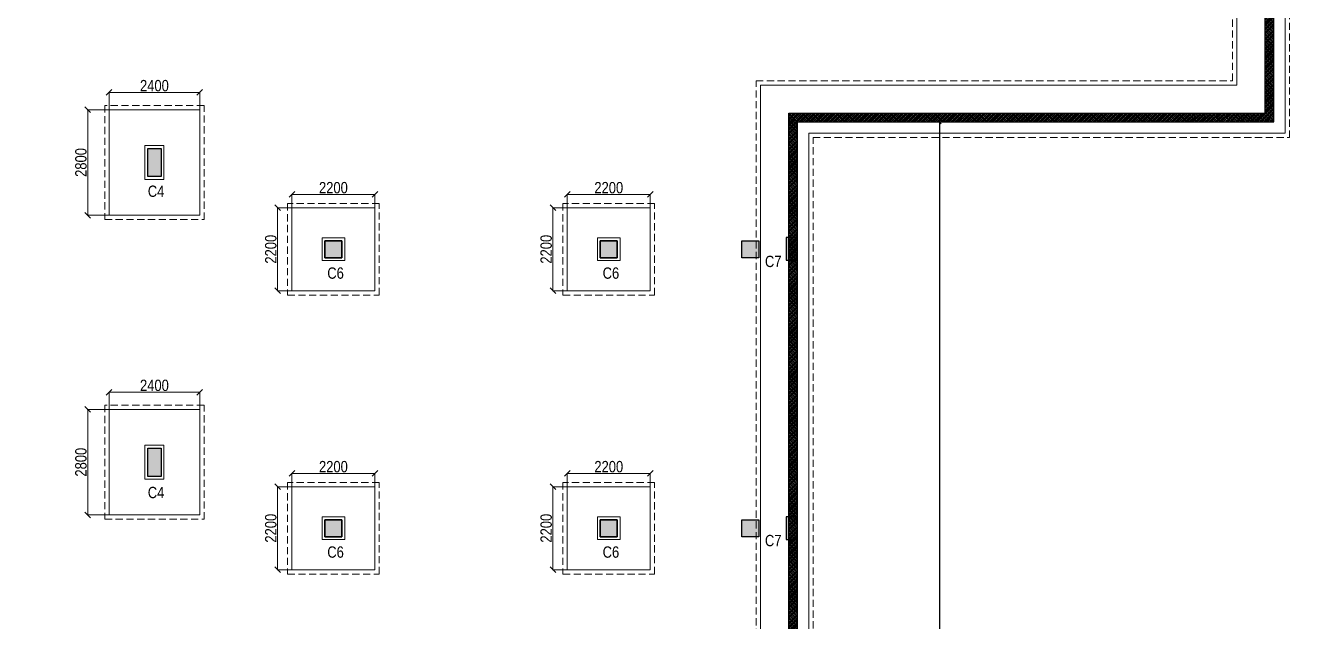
# Model space of a CAD drawing. Header units: millimetres. Extents: x 1112055 to 3390982, y -148532 to 766891.
# Drawn here: x 1960740 to 1994847, y 294036 to 309833 of the extents above; entities that cross this region are included whole.
import ezdxf

# ---------------------------------------------------------------- set-up
doc = ezdxf.new("R2010")
doc.units = ezdxf.units.MM
doc.header["$PDMODE"] = 35
doc.header["$PDSIZE"] = -25
doc.linetypes.add('Hidden', pattern=[9.525, 6.35, -3.175])
for name, color, linetype, lineweight in [('A_COL', 5, 'Continuous', 25), ('A_COL BASEMENT', 1, 'Continuous', 25), ('A_R.C.C', 5, 'Continuous', 25), ('B COL. NO.', 3, 'Continuous', 20), ('B FINAL COLUMN', 1, 'Continuous', 30), ('B FOOTING', 49, 'Continuous', 20), ('B FOOTING DIM', 234, 'Continuous', 9), ('B HATCH', 250, 'Continuous', 0), ('B P.C.C', 251, 'Continuous', 0)]:
    doc.layers.add(name, color=color, linetype=linetype, lineweight=lineweight)
for name, color, linetype, lineweight, true_color in [('A_COL HATCH', 7, 'Continuous', 0, 0xc0c0c0), ('A_R.C.C HATCH', 7, 'Continuous', 0, 0xc0c0c0), ('B Pedestal', 7, 'Continuous', 9, 0x5c8948), ('B-COL HT', 7, 'Continuous', 0, 0x4e4f45)]:
    doc.layers.add(name, color=color, linetype=linetype, lineweight=lineweight, true_color=true_color)
doc.styles.add('Cali', font='calibri.ttf')
doc.styles.add('SWINC', font='swissc.ttf')
doc.dimstyles.new('1.100', dxfattribs={"dimtxt": 200, "dimasz": 100, "dimexe": 100, "dimexo": 100, "dimgap": 100, "dimtad": 1, "dimdec": 0, "dimzin": 0, "dimdsep": 46, "dimtxsty": 'Cali', "dimblk": 'OBLIQUE', "dimcen": 0, "dimdle": 100, "dimclrd": 256, "dimclre": 256, "dimclrt": 3, "dimadec": 0, "dimazin": 0, "dimtfac": 1, "dimtdec": 0, "dimtofl": 0, "dimtmove": 1, "dimatfit": 0, "dimfxl": 100, "dimfxlon": 1, "dimtolj": 1, "dimtzin": 0, "dimlwd": -1, "dimlwe": -1, "dimarcsym": 0})
doc.dimstyles.new('BHOOMI', dxfattribs={"dimtxt": 230, "dimasz": 150, "dimexe": 10, "dimexo": 0, "dimgap": 25, "dimtad": 1, "dimdec": 0, "dimzin": 0, "dimdsep": 46, "dimtxsty": 'SWINC', "dimblk": 'OBLIQUE', "dimcen": 0.09, "dimclrd": 250, "dimclre": 250, "dimclrt": 256, "dimaunit": 1, "dimadec": 3, "dimazin": 0, "dimtfac": 1, "dimtdec": 0, "dimtofl": 0, "dimtmove": 1, "dimatfit": 3, "dimfxl": 100, "dimtolj": 1, "dimtzin": 0, "dimlwd": 9, "dimlwe": 5, "dimarcsym": 0})

# ---------------------------------------------------------------- blocks, each defined once
blk = doc.blocks.new('A$C4824')
at = {"layer": 'A_R.C.C HATCH'}
h = blk.add_hatch(dxfattribs=at)
h.set_pattern_fill('ANSI31', color=256, scale=300, style=0)
h.set_pattern_definition([(45, (33068.957, -102038.65), (-26.516504, 26.516504), [])])
h.paths.add_polyline_path([(37226, 109791), (32724, 109791), (32724, 109205), (0, 109205), (0, 0), (50920, 0), (50920, 39880), (63550, 39880), (63550, 113021), (37226, 112559)])
h.paths.add_polyline_path([(48260, 112523), (44975, 112465), (44975, 109245), (48260, 109244)], flags=16)
h.paths.add_polyline_path([(42405, 109791), (42405, 112420), (37456, 112333), (37456, 109791)], flags=0)
h.paths.add_polyline_path([(42635, 106355), (44065, 106355), (44065, 112449), (42635, 112424)], flags=0)
h.paths.add_polyline_path([(44745, 112461), (44282, 112453), (44282, 99895), (28740, 99895), (28740, 100125), (44065, 100125), (44065, 106125), (28740, 106125), (28740, 106355), (42405, 106355), (42405, 109561), (32954, 109561), (32954, 108975), (230, 108975), (230, 230), (50690, 230), (50690, 40110), (63320, 40110), (63320, 109014), (44745, 109015)], flags=16)
h.paths.add_polyline_path([(55920, 109244), (48490, 109244), (48490, 112527), (55920, 112657)], flags=16)
h.paths.add_polyline_path([(63320, 109244), (63320, 112787), (56145, 112661), (56145, 109244)], flags=16)
at = {"layer": 'A_R.C.C'}
for points in [[(37226, 109791), (32724, 109791), (32724, 109205), (0, 109205), (0, 0), (50920, 0), (50920, 39880), (63550, 39880), (63550, 113021), (37226, 112559)], [(44745, 112461), (44282, 112453), (44282, 99895), (28740, 99895), (28740, 100125), (44065, 100125), (44065, 106125), (28740, 106125), (28740, 106355), (42405, 106355), (42405, 109561), (32954, 109561), (32954, 108975), (230, 108975), (230, 230), (50690, 230), (50690, 40110), (63320, 40110), (63320, 109014), (44745, 109015)]]:
    blk.add_lwpolyline(points, close=True, dxfattribs=at)
blk = doc.blocks.new('A$C9881')
at = {"layer": 'A_COL HATCH'}
for points in [[(21450, -67925), (21450, -67175), (21800, -67175), (21800, -67925)], [(26145, -70075), (26145, -69625), (26595, -69625), (26595, -70075)], [(33445, -70075), (33445, -69625), (33895, -69625), (33895, -70075)], [(37200, -70075), (37200, -69625), (37650, -69625), (37650, -70075)], [(21450, -75875), (21450, -75125), (21800, -75125), (21800, -75875)], [(26145, -77475), (26145, -77025), (26595, -77025), (26595, -77475)], [(33445, -77475), (33445, -77025), (33895, -77025), (33895, -77475)], [(37200, -77475), (37200, -77025), (37650, -77025), (37650, -77475)]]:
    blk.add_hatch(color=256, dxfattribs=at).paths.add_polyline_path(points)
at = {"layer": 'A_COL BASEMENT'}
for points in [[(21450, -67925), (21450, -67175), (21800, -67175), (21800, -67925)], [(26145, -70075), (26145, -69625), (26595, -69625), (26595, -70075)], [(33445, -70075), (33445, -69625), (33895, -69625), (33895, -70075)], [(37200, -70075), (37200, -69625), (37650, -69625), (37650, -70075)], [(21450, -75875), (21450, -75125), (21800, -75125), (21800, -75875)], [(26145, -77475), (26145, -77025), (26595, -77025), (26595, -77475)], [(33445, -77475), (33445, -77025), (33895, -77025), (33895, -77475)], [(37200, -77475), (37200, -77025), (37650, -77025), (37650, -77475)]]:
    blk.add_lwpolyline(points, close=True, dxfattribs=at)
blk = doc.blocks.new('A$C4b8f6dbc')
at = {"layer": 'A_COL'}
blk.add_blockref('A$C9881', (12250, 114825), dxfattribs=at)
at = {"layer": 'A_R.C.C'}
blk.add_blockref('A$C4824', (0, 8470), dxfattribs=at)
blk = doc.blocks.new('_Oblique')
at = {"color": 0, "linetype": 'ByBlock', "lineweight": -2}
blk.add_line((-0.5, -0.5), (0.5, 0.5), dxfattribs=at)
blk = doc.blocks.new('*D1940')
at = {"layer": 'B FOOTING DIM', "color": 250, "lineweight": 5, "ltscale": 0.5, "transparency": 16777216}
for p, q in [((1962952, 299656), (1962373, 299656)), ((1962383, 299656), (1962383, 296856)), ((1962952, 296856), (1962373, 296856))]:
    blk.add_line(p, q, dxfattribs=at)
at = {"layer": 'Defpoints', "color": 0, "lineweight": 30, "ltscale": 0.5, "transparency": 16777216}
for p in [(1962952, 299656), (1962383, 296856), (1962952, 296856)]:
    blk.add_point(p, dxfattribs=at)
at = {"layer": 'B FOOTING DIM', "color": 250, "lineweight": 5, "ltscale": 0.5, "transparency": 16777216, "xscale": 150, "yscale": 150, "zscale": 150}
for p, rotation in [((1962383, 299656), 90), ((1962383, 296856), 270)]:
    blk.add_blockref('_Oblique', p, dxfattribs=dict(at, rotation=rotation))
at = {"layer": 'B FOOTING DIM', "ltscale": 0.5, "transparency": 16777216, "insert": (1962204, 298256), "char_height": 300, "attachment_point": 5, "rotation": 90, "style": 'SWINC'}
blk.add_mtext('\\A1;2800', dxfattribs=at)
blk = doc.blocks.new('*D1941')
at = {"layer": 'B FOOTING DIM', "color": 250, "lineweight": 5, "ltscale": 0.5, "transparency": 16777216}
for p, q in [((1962952, 299656), (1962952, 300123)), ((1962952, 300113), (1965352, 300113)), ((1965352, 299656), (1965352, 300123))]:
    blk.add_line(p, q, dxfattribs=at)
at = {"layer": 'Defpoints', "color": 0, "lineweight": 30, "ltscale": 0.5, "transparency": 16777216}
for p in [(1965352, 300113), (1962952, 299656), (1965352, 299656)]:
    blk.add_point(p, dxfattribs=at)
at = {"layer": 'B FOOTING DIM', "color": 250, "lineweight": 5, "ltscale": 0.5, "transparency": 16777216, "xscale": 150, "yscale": 150, "zscale": 150, "rotation": 180}
blk.add_blockref('_Oblique', (1962952, 300113), dxfattribs=at)
at = {"layer": 'B FOOTING DIM', "color": 250, "lineweight": 5, "ltscale": 0.5, "transparency": 16777216, "xscale": 150, "yscale": 150, "zscale": 150}
blk.add_blockref('_Oblique', (1965352, 300113), dxfattribs=at)
at = {"layer": 'B FOOTING DIM', "ltscale": 0.5, "transparency": 16777216, "insert": (1964152, 300292), "char_height": 300, "attachment_point": 5, "style": 'SWINC'}
blk.add_mtext('\\A1;2400', dxfattribs=at)
blk = doc.blocks.new('*D1875')
at = {"layer": 'B FOOTING DIM', "color": 250, "lineweight": 5, "ltscale": 0.5, "transparency": 16777216}
for p, q in [((1975097, 297605), (1974708, 297605)), ((1974718, 297605), (1974718, 295405)), ((1975097, 295405), (1974708, 295405))]:
    blk.add_line(p, q, dxfattribs=at)
at = {"layer": 'Defpoints', "color": 0, "lineweight": 30, "ltscale": 0.5, "transparency": 16777216}
for p in [(1975097, 297605), (1974718, 295405), (1975097, 295405)]:
    blk.add_point(p, dxfattribs=at)
at = {"layer": 'B FOOTING DIM', "color": 250, "lineweight": 5, "ltscale": 0.5, "transparency": 16777216, "xscale": 150, "yscale": 150, "zscale": 150}
for p, rotation in [((1974718, 297605), 90), ((1974718, 295405), 270)]:
    blk.add_blockref('_Oblique', p, dxfattribs=dict(at, rotation=rotation))
at = {"layer": 'B FOOTING DIM', "ltscale": 0.5, "transparency": 16777216, "insert": (1974538, 296505), "char_height": 300, "attachment_point": 5, "rotation": 90, "style": 'SWINC'}
blk.add_mtext('\\A1;2200', dxfattribs=at)
blk = doc.blocks.new('*D1876')
at = {"layer": 'B FOOTING DIM', "color": 250, "lineweight": 5, "ltscale": 0.5, "transparency": 16777216}
for p, q in [((1975097, 297605), (1975097, 297967)), ((1975097, 297957), (1977297, 297957)), ((1977297, 297605), (1977297, 297967))]:
    blk.add_line(p, q, dxfattribs=at)
at = {"layer": 'Defpoints', "color": 0, "lineweight": 30, "ltscale": 0.5, "transparency": 16777216}
for p in [(1977297, 297957), (1975097, 297605), (1977297, 297605)]:
    blk.add_point(p, dxfattribs=at)
at = {"layer": 'B FOOTING DIM', "color": 250, "lineweight": 5, "ltscale": 0.5, "transparency": 16777216, "xscale": 150, "yscale": 150, "zscale": 150, "rotation": 180}
blk.add_blockref('_Oblique', (1975097, 297957), dxfattribs=at)
at = {"layer": 'B FOOTING DIM', "color": 250, "lineweight": 5, "ltscale": 0.5, "transparency": 16777216, "xscale": 150, "yscale": 150, "zscale": 150}
blk.add_blockref('_Oblique', (1977297, 297957), dxfattribs=at)
at = {"layer": 'B FOOTING DIM', "ltscale": 0.5, "transparency": 16777216, "insert": (1976197, 298136), "char_height": 300, "attachment_point": 5, "style": 'SWINC'}
blk.add_mtext('\\A1;2200', dxfattribs=at)
blk = doc.blocks.new('*D1877')
at = {"layer": 'B FOOTING DIM', "color": 250, "lineweight": 5, "ltscale": 0.5, "transparency": 16777216}
for p, q in [((1967797, 297605), (1967408, 297605)), ((1967418, 297605), (1967418, 295405)), ((1967797, 295405), (1967408, 295405))]:
    blk.add_line(p, q, dxfattribs=at)
at = {"layer": 'Defpoints', "color": 0, "lineweight": 30, "ltscale": 0.5, "transparency": 16777216}
for p in [(1967797, 297605), (1967418, 295405), (1967797, 295405)]:
    blk.add_point(p, dxfattribs=at)
at = {"layer": 'B FOOTING DIM', "color": 250, "lineweight": 5, "ltscale": 0.5, "transparency": 16777216, "xscale": 150, "yscale": 150, "zscale": 150}
for p, rotation in [((1967418, 297605), 90), ((1967418, 295405), 270)]:
    blk.add_blockref('_Oblique', p, dxfattribs=dict(at, rotation=rotation))
at = {"layer": 'B FOOTING DIM', "ltscale": 0.5, "transparency": 16777216, "insert": (1967238, 296505), "char_height": 300, "attachment_point": 5, "rotation": 90, "style": 'SWINC'}
blk.add_mtext('\\A1;2200', dxfattribs=at)
blk = doc.blocks.new('*D1878')
at = {"layer": 'B FOOTING DIM', "color": 250, "lineweight": 5, "ltscale": 0.5, "transparency": 16777216}
for p, q in [((1967797, 297605), (1967797, 297967)), ((1967797, 297957), (1969997, 297957)), ((1969997, 297605), (1969997, 297967))]:
    blk.add_line(p, q, dxfattribs=at)
at = {"layer": 'Defpoints', "color": 0, "lineweight": 30, "ltscale": 0.5, "transparency": 16777216}
for p in [(1969997, 297957), (1967797, 297605), (1969997, 297605)]:
    blk.add_point(p, dxfattribs=at)
at = {"layer": 'B FOOTING DIM', "color": 250, "lineweight": 5, "ltscale": 0.5, "transparency": 16777216, "xscale": 150, "yscale": 150, "zscale": 150, "rotation": 180}
blk.add_blockref('_Oblique', (1967797, 297957), dxfattribs=at)
at = {"layer": 'B FOOTING DIM', "color": 250, "lineweight": 5, "ltscale": 0.5, "transparency": 16777216, "xscale": 150, "yscale": 150, "zscale": 150}
blk.add_blockref('_Oblique', (1969997, 297957), dxfattribs=at)
at = {"layer": 'B FOOTING DIM', "ltscale": 0.5, "transparency": 16777216, "insert": (1968897, 298136), "char_height": 300, "attachment_point": 5, "style": 'SWINC'}
blk.add_mtext('\\A1;2200', dxfattribs=at)
blk = doc.blocks.new('*D1879')
at = {"layer": 'B FOOTING DIM', "color": 250, "lineweight": 5, "ltscale": 0.5, "transparency": 16777216}
for p, q in [((1967797, 305005), (1967408, 305005)), ((1967418, 305005), (1967418, 302805)), ((1967797, 302805), (1967408, 302805))]:
    blk.add_line(p, q, dxfattribs=at)
at = {"layer": 'Defpoints', "color": 0, "lineweight": 30, "ltscale": 0.5, "transparency": 16777216}
for p in [(1967797, 305005), (1967418, 302805), (1967797, 302805)]:
    blk.add_point(p, dxfattribs=at)
at = {"layer": 'B FOOTING DIM', "color": 250, "lineweight": 5, "ltscale": 0.5, "transparency": 16777216, "xscale": 150, "yscale": 150, "zscale": 150}
for p, rotation in [((1967418, 305005), 90), ((1967418, 302805), 270)]:
    blk.add_blockref('_Oblique', p, dxfattribs=dict(at, rotation=rotation))
at = {"layer": 'B FOOTING DIM', "ltscale": 0.5, "transparency": 16777216, "insert": (1967238, 303905), "char_height": 300, "attachment_point": 5, "rotation": 90, "style": 'SWINC'}
blk.add_mtext('\\A1;2200', dxfattribs=at)
blk = doc.blocks.new('*D1880')
at = {"layer": 'B FOOTING DIM', "color": 250, "lineweight": 5, "ltscale": 0.5, "transparency": 16777216}
for p, q in [((1967797, 305005), (1967797, 305367)), ((1967797, 305357), (1969997, 305357)), ((1969997, 305005), (1969997, 305367))]:
    blk.add_line(p, q, dxfattribs=at)
at = {"layer": 'Defpoints', "color": 0, "lineweight": 30, "ltscale": 0.5, "transparency": 16777216}
for p in [(1969997, 305357), (1967797, 305005), (1969997, 305005)]:
    blk.add_point(p, dxfattribs=at)
at = {"layer": 'B FOOTING DIM', "color": 250, "lineweight": 5, "ltscale": 0.5, "transparency": 16777216, "xscale": 150, "yscale": 150, "zscale": 150, "rotation": 180}
blk.add_blockref('_Oblique', (1967797, 305357), dxfattribs=at)
at = {"layer": 'B FOOTING DIM', "color": 250, "lineweight": 5, "ltscale": 0.5, "transparency": 16777216, "xscale": 150, "yscale": 150, "zscale": 150}
blk.add_blockref('_Oblique', (1969997, 305357), dxfattribs=at)
at = {"layer": 'B FOOTING DIM', "ltscale": 0.5, "transparency": 16777216, "insert": (1968897, 305536), "char_height": 300, "attachment_point": 5, "style": 'SWINC'}
blk.add_mtext('\\A1;2200', dxfattribs=at)
blk = doc.blocks.new('*D1881')
at = {"layer": 'B FOOTING DIM', "color": 250, "lineweight": 5, "ltscale": 0.5, "transparency": 16777216}
for p, q in [((1975097, 305005), (1974708, 305005)), ((1974718, 305005), (1974718, 302805)), ((1975097, 302805), (1974708, 302805))]:
    blk.add_line(p, q, dxfattribs=at)
at = {"layer": 'Defpoints', "color": 0, "lineweight": 30, "ltscale": 0.5, "transparency": 16777216}
for p in [(1975097, 305005), (1974718, 302805), (1975097, 302805)]:
    blk.add_point(p, dxfattribs=at)
at = {"layer": 'B FOOTING DIM', "color": 250, "lineweight": 5, "ltscale": 0.5, "transparency": 16777216, "xscale": 150, "yscale": 150, "zscale": 150}
for p, rotation in [((1974718, 305005), 90), ((1974718, 302805), 270)]:
    blk.add_blockref('_Oblique', p, dxfattribs=dict(at, rotation=rotation))
at = {"layer": 'B FOOTING DIM', "ltscale": 0.5, "transparency": 16777216, "insert": (1974538, 303905), "char_height": 300, "attachment_point": 5, "rotation": 90, "style": 'SWINC'}
blk.add_mtext('\\A1;2200', dxfattribs=at)
blk = doc.blocks.new('*D1882')
at = {"layer": 'B FOOTING DIM', "color": 250, "lineweight": 5, "ltscale": 0.5, "transparency": 16777216}
for p, q in [((1975097, 305005), (1975097, 305367)), ((1975097, 305357), (1977297, 305357)), ((1977297, 305005), (1977297, 305367))]:
    blk.add_line(p, q, dxfattribs=at)
at = {"layer": 'Defpoints', "color": 0, "lineweight": 30, "ltscale": 0.5, "transparency": 16777216}
for p in [(1977297, 305357), (1975097, 305005), (1977297, 305005)]:
    blk.add_point(p, dxfattribs=at)
at = {"layer": 'B FOOTING DIM', "color": 250, "lineweight": 5, "ltscale": 0.5, "transparency": 16777216, "xscale": 150, "yscale": 150, "zscale": 150, "rotation": 180}
blk.add_blockref('_Oblique', (1975097, 305357), dxfattribs=at)
at = {"layer": 'B FOOTING DIM', "color": 250, "lineweight": 5, "ltscale": 0.5, "transparency": 16777216, "xscale": 150, "yscale": 150, "zscale": 150}
blk.add_blockref('_Oblique', (1977297, 305357), dxfattribs=at)
at = {"layer": 'B FOOTING DIM', "ltscale": 0.5, "transparency": 16777216, "insert": (1976197, 305536), "char_height": 300, "attachment_point": 5, "style": 'SWINC'}
blk.add_mtext('\\A1;2200', dxfattribs=at)
blk = doc.blocks.new('*D1890')
at = {"layer": 'B FOOTING DIM', "color": 250, "lineweight": 5, "ltscale": 0.5, "transparency": 16777216}
for p, q in [((1962952, 307606), (1962373, 307606)), ((1962383, 307606), (1962383, 304806)), ((1962952, 304806), (1962373, 304806))]:
    blk.add_line(p, q, dxfattribs=at)
at = {"layer": 'Defpoints', "color": 0, "lineweight": 30, "ltscale": 0.5, "transparency": 16777216}
for p in [(1962952, 307606), (1962383, 304806), (1962952, 304806)]:
    blk.add_point(p, dxfattribs=at)
at = {"layer": 'B FOOTING DIM', "color": 250, "lineweight": 5, "ltscale": 0.5, "transparency": 16777216, "xscale": 150, "yscale": 150, "zscale": 150}
for p, rotation in [((1962383, 307606), 90), ((1962383, 304806), 270)]:
    blk.add_blockref('_Oblique', p, dxfattribs=dict(at, rotation=rotation))
at = {"layer": 'B FOOTING DIM', "ltscale": 0.5, "transparency": 16777216, "insert": (1962204, 306206), "char_height": 300, "attachment_point": 5, "rotation": 90, "style": 'SWINC'}
blk.add_mtext('\\A1;2800', dxfattribs=at)
blk = doc.blocks.new('*D1891')
at = {"layer": 'B FOOTING DIM', "color": 250, "lineweight": 5, "ltscale": 0.5, "transparency": 16777216}
for p, q in [((1962952, 307606), (1962952, 308073)), ((1962952, 308063), (1965352, 308063)), ((1965352, 307606), (1965352, 308073))]:
    blk.add_line(p, q, dxfattribs=at)
at = {"layer": 'Defpoints', "color": 0, "lineweight": 30, "ltscale": 0.5, "transparency": 16777216}
for p in [(1965352, 308063), (1962952, 307606), (1965352, 307606)]:
    blk.add_point(p, dxfattribs=at)
at = {"layer": 'B FOOTING DIM', "color": 250, "lineweight": 5, "ltscale": 0.5, "transparency": 16777216, "xscale": 150, "yscale": 150, "zscale": 150, "rotation": 180}
blk.add_blockref('_Oblique', (1962952, 308063), dxfattribs=at)
at = {"layer": 'B FOOTING DIM', "color": 250, "lineweight": 5, "ltscale": 0.5, "transparency": 16777216, "xscale": 150, "yscale": 150, "zscale": 150}
blk.add_blockref('_Oblique', (1965352, 308063), dxfattribs=at)
at = {"layer": 'B FOOTING DIM', "ltscale": 0.5, "transparency": 16777216, "insert": (1964152, 308242), "char_height": 300, "attachment_point": 5, "style": 'SWINC'}
blk.add_mtext('\\A1;2400', dxfattribs=at)
blk = doc.blocks.new('*D5865')
at = {"transparency": 16777216}
for p, q in [((1984963, 307380), (1984963, 267300)), ((1984962, 307280), (1985063, 307280)), ((1984962, 267400), (1985063, 267400))]:
    blk.add_line(p, q, dxfattribs=at)
at = {"layer": 'Defpoints', "color": 0, "lineweight": 40, "transparency": 16777216}
for p in [(1981197, 307280), (1981197, 267400), (1984963, 267400)]:
    blk.add_point(p, dxfattribs=at)
at = {"transparency": 16777216, "xscale": 100, "yscale": 100, "zscale": 100}
for p, rotation in [((1984963, 307280), 90), ((1984963, 267400), 270)]:
    blk.add_blockref('_Oblique', p, dxfattribs=dict(at, rotation=rotation))
at = {"color": 3, "lineweight": 40, "transparency": 16777216, "insert": (1984760, 287340), "char_height": 200, "attachment_point": 5, "rotation": 90, "style": 'Cali'}
blk.add_mtext('\\A1;39880', dxfattribs=at)

msp = doc.modelspace()

# ---------------------------------------------------------------- hatches: boundary and pattern name
at = {"layer": 'B HATCH', "lineweight": 0}
h = msp.add_hatch(dxfattribs=at)
h.set_pattern_fill('ANSI37', color=250, scale=20, style=0)
h.set_pattern_definition([(45, (216966.357, -141945.74), (-44.9012806, 44.9012806), []), (135, (216966.357, -141945.74), (-44.9012806, -44.9012806), [])])
h.paths.add_polyline_path([(1993596.9, 376644.1), (1993596.9, 380187.1), (1986421.9, 380061.1), (1986421.9, 376644.3)], flags=16)
h.paths.add_polyline_path([(1967732.9, 377190.9), (1972681.9, 377190.9), (1972681.9, 379819.8), (1967732.9, 379732.9)], flags=16)
h.paths.add_polyline_path([(1974571.9, 379853.2), (1975021.9, 379861.1), (1975021.9, 376643.9), (1974571.9, 376643.9)], flags=16)
h.paths.add_polyline_path([(1930506.9, 376375.7), (1930506.9, 267630.1), (1980966.9, 267630.1), (1980966.9, 307510.1), (1993596.9, 307510.1), (1993596.9, 376414.1), (1974558.5, 376414.7), (1974558.5, 373755.1), (1974341.9, 373755.1), (1974341.9, 379849.1), (1972911.9, 379824), (1972911.9, 373755.1), (1972681.9, 373755.1), (1972681.9, 376960.9), (1963230.9, 376960.9), (1963230.9, 376375.7)], flags=16)
h.paths.add_polyline_path([(1986196.6, 380057.2), (1986196.6, 376644.4), (1978766.9, 376644.6), (1978766.9, 379926.8)], flags=16)
h.paths.add_polyline_path([(1975251.9, 376644.7), (1975251.9, 379865.1), (1978536.9, 379922.8), (1978536.9, 376644.6)], flags=16)
h.paths.add_polyline_path([(1963000.9, 376605.7), (1930276.9, 376605.7), (1930276.9, 267400.1), (1981196.9, 267400.1), (1981196.9, 307280.1), (1993826.9, 307280.1), (1993826.9, 380421.1), (1967502.9, 379959.1), (1967502.9, 377190.9), (1963000.9, 377190.9)])
at = {"layer": 'B-COL HT', "lineweight": 0}
h = msp.add_hatch(color=250, dxfattribs=at)
h.dxf.hatch_style = 1
h.paths.add_polyline_path([(1964326.9, 305830.7), (1963976.9, 305830.7), (1963976.9, 306580.7), (1964326.9, 306580.7)])
h = msp.add_hatch(color=250, dxfattribs=at)
h.dxf.hatch_style = 1
h.paths.add_polyline_path([(1968671.9, 303680.1), (1969121.9, 303680.1), (1969121.9, 304130.1), (1968671.9, 304130.1)])
h = msp.add_hatch(color=250, dxfattribs=at)
h.dxf.hatch_style = 1
h.paths.add_polyline_path([(1975971.9, 303680.1), (1976421.9, 303680.1), (1976421.9, 304130.1), (1975971.9, 304130.1)])
h = msp.add_hatch(color=250, dxfattribs=at)
h.dxf.hatch_style = 1
h.paths.add_polyline_path([(1981196.9, 304211.6), (1980896.9, 304211.6), (1980896.9, 303611.6), (1981196.9, 303611.6)])
h = msp.add_hatch(color=250, dxfattribs=at)
h.dxf.hatch_style = 1
h.paths.add_polyline_path([(1964326.9, 297880.7), (1963976.9, 297880.7), (1963976.9, 298630.7), (1964326.9, 298630.7)])
h = msp.add_hatch(color=250, dxfattribs=at)
h.dxf.hatch_style = 1
h.paths.add_polyline_path([(1981196.9, 296806.6), (1980896.9, 296806.6), (1980896.9, 296206.6), (1981196.9, 296206.6)])
h = msp.add_hatch(color=250, dxfattribs=at)
h.dxf.hatch_style = 1
h.paths.add_polyline_path([(1968671.9, 296280.1), (1969121.9, 296280.1), (1969121.9, 296730.1), (1968671.9, 296730.1)])
h = msp.add_hatch(color=250, dxfattribs=at)
h.dxf.hatch_style = 1
h.paths.add_polyline_path([(1975971.9, 296280.1), (1976421.9, 296280.1), (1976421.9, 296730.1), (1975971.9, 296730.1)])

# ---------------------------------------------------------------- linework, layer by layer
at = {"color": 2, "lineweight": 30}
msp.add_arc((2094904.1, 432360.2), 194175.1, 224.19202, 278.08245, dxfattribs=at)
at = {"layer": 'B FINAL COLUMN', "color": 16, "lineweight": 30}
msp.add_lwpolyline([(1963000.9, 376605.7), (1930276.9, 376605.7), (1930276.9, 267400.1), (1981196.9, 267400.1), (1981196.9, 307280.1), (1993826.9, 307280.1), (1993826.9, 380421.1), (1967502.9, 379959.1), (1967502.9, 377190.9), (1963000.9, 377190.9), (1963000.9, 376605.7)], dxfattribs=at)
msp.add_lwpolyline([(1930506.9, 267630.1), (1980966.9, 267630.1), (1980966.9, 307510.1), (1993596.9, 307510.1), (1993596.9, 376414.1), (1974558.5, 376414.7), (1974558.5, 373755.1), (1974341.9, 373755.1), (1974341.9, 379849.1), (1972911.9, 379824), (1972911.9, 373755.1), (1972681.9, 373755.1), (1972681.9, 376960.9), (1963230.9, 376960.9), (1963230.9, 376375.7), (1930506.9, 376375.7)], close=True, dxfattribs=at)
at = {"layer": 'B FINAL COLUMN', "color": 5, "lineweight": 30}
for points in [[(1964326.9, 305830.7), (1963976.9, 305830.7), (1963976.9, 306580.7), (1964326.9, 306580.7)], [(1968671.9, 303680.1), (1969121.9, 303680.1), (1969121.9, 304130.1), (1968671.9, 304130.1)], [(1975971.9, 303680.1), (1976421.9, 303680.1), (1976421.9, 304130.1), (1975971.9, 304130.1)], [(1981196.9, 304211.6), (1980896.9, 304211.6), (1980896.9, 303611.6), (1981196.9, 303611.6)], [(1964326.9, 297880.7), (1963976.9, 297880.7), (1963976.9, 298630.7), (1964326.9, 298630.7)], [(1981196.9, 296806.6), (1980896.9, 296806.6), (1980896.9, 296206.6), (1981196.9, 296206.6)], [(1968671.9, 296280.1), (1969121.9, 296280.1), (1969121.9, 296730.1), (1968671.9, 296730.1)], [(1975971.9, 296280.1), (1976421.9, 296280.1), (1976421.9, 296730.1), (1975971.9, 296730.1)]]:
    msp.add_lwpolyline(points, close=True, dxfattribs=at)
at = {"layer": 'B FOOTING'}
for points in [[(1958476.8, 267100.1), (1981496.9, 267100.1), (1981496.9, 306980.1), (1994126.9, 306980.1), (1994126.9, 331380.1)], [(1958476.8, 268380.1), (1980216.9, 268380.1), (1980216.9, 308260.1), (1992846.9, 308260.1), (1992846.9, 331380.1)]]:
    msp.add_lwpolyline(points, dxfattribs=at)
for points in [[(1962951.9, 304805.7), (1965351.9, 304805.7), (1965351.9, 307605.7), (1962951.9, 307605.7)], [(1967796.9, 302805.1), (1969996.9, 302805.1), (1969996.9, 305005.1), (1967796.9, 305005.1)], [(1975096.9, 302805.1), (1977296.9, 302805.1), (1977296.9, 305005.1), (1975096.9, 305005.1)], [(1962951.9, 296855.7), (1965351.9, 296855.7), (1965351.9, 299655.7), (1962951.9, 299655.7)], [(1967796.9, 295405.1), (1969996.9, 295405.1), (1969996.9, 297605.1), (1967796.9, 297605.1)], [(1975096.9, 295405.1), (1977296.9, 295405.1), (1977296.9, 297605.1), (1975096.9, 297605.1)]]:
    msp.add_lwpolyline(points, close=True, dxfattribs=at)
at = {"layer": 'B P.C.C', "color": 250, "linetype": 'Hidden', "lineweight": 0, "ltscale": 30}
for points in [[(1958591.8, 266985.1), (1981611.9, 266985.1), (1981611.9, 306865.1), (1994241.9, 306865.1), (1994241.9, 331265.1)], [(1958591.8, 268495.1), (1980101.9, 268495.1), (1980101.9, 308375.1), (1992731.9, 308375.1), (1992731.9, 331265.1)]]:
    msp.add_lwpolyline(points, dxfattribs=at)
for points in [[(1962836.9, 304690.7), (1965466.9, 304690.7), (1965466.9, 307720.7), (1962836.9, 307720.7)], [(1967681.9, 302690.1), (1970111.9, 302690.1), (1970111.9, 305120.1), (1967681.9, 305120.1)], [(1974981.9, 302690.1), (1977411.9, 302690.1), (1977411.9, 305120.1), (1974981.9, 305120.1)], [(1962836.9, 296740.7), (1965466.9, 296740.7), (1965466.9, 299770.7), (1962836.9, 299770.7)], [(1967681.9, 295290.1), (1970111.9, 295290.1), (1970111.9, 297720.1), (1967681.9, 297720.1)], [(1974981.9, 295290.1), (1977411.9, 295290.1), (1977411.9, 297720.1), (1974981.9, 297720.1)]]:
    msp.add_lwpolyline(points, close=True, dxfattribs=at)
at = {"layer": 'B Pedestal', "color": 87, "lineweight": 9}
for points in [[(1964401.9, 305755.7), (1963901.9, 305755.7), (1963901.9, 306655.7), (1964401.9, 306655.7)], [(1968596.9, 303605.1), (1969196.9, 303605.1), (1969196.9, 304205.1), (1968596.9, 304205.1)], [(1975896.9, 303605.1), (1976496.9, 303605.1), (1976496.9, 304205.1), (1975896.9, 304205.1)], [(1964401.9, 297805.7), (1963901.9, 297805.7), (1963901.9, 298705.7), (1964401.9, 298705.7)], [(1968596.9, 296205.1), (1969196.9, 296205.1), (1969196.9, 296805.1), (1968596.9, 296805.1)], [(1975896.9, 296205.1), (1976496.9, 296205.1), (1976496.9, 296805.1), (1975896.9, 296805.1)]]:
    msp.add_lwpolyline(points, close=True, dxfattribs=at)

# ---------------------------------------------------------------- block references
at = {"layer": 'B FOOTING'}
msp.add_blockref('A$C4b8f6dbc', (1930276.9, 258930.1), dxfattribs=at)

# ---------------------------------------------------------------- texts
at = {"layer": 'B COL. NO.', "style": 'SWINC'}
for s, p in [('C4', (1963976.4, 305293.2)), ('C7', (1980337.4, 303431.9)), ('C6', (1968734.6, 303122.3)), ('C6', (1976034.6, 303122.3)), ('C4', (1963976.4, 297301.9)), ('C7', (1980337.4, 296026.9)), ('C6', (1968734.6, 295722.3)), ('C6', (1976034.6, 295722.3))]:
    msp.add_text(s, height=300, dxfattribs=at).set_placement(p)

# ---------------------------------------------------------------- dimensions: what is measured, and where the dimension line sits
at = {"color": 4, "lineweight": 40}
dim = msp.add_linear_dim(base=(1984962.6, 267400.1), p1=(1981196.9, 307280.1), p2=(1981196.9, 267400.1), angle=90, dimstyle='1.100', override={"dimfxl": 0.18, "dimarcsym": 2}, dxfattribs=at)
dim.commit()
dim.dimension.update_dxf_attribs({"geometry": '*D5865', "text_midpoint": (1984760.2, 287340.1)})
at = {"layer": 'B FOOTING DIM', "color": 250, "ltscale": 0.5}
for base, p1, p2, picture, middle in [((1965351.9, 308063.1), (1962951.9, 307605.7), (1965351.9, 307605.7), '*D1891', (1964151.9, 308242.2)), ((1969996.9, 305357.1), (1967796.9, 305005.1), (1969996.9, 305005.1), '*D1880', (1968896.9, 305536.3)), ((1977296.9, 305357.1), (1975096.9, 305005.1), (1977296.9, 305005.1), '*D1882', (1976196.9, 305536.3)), ((1965351.9, 300113.1), (1962951.9, 299655.7), (1965351.9, 299655.7), '*D1941', (1964151.9, 300292.2)), ((1969996.9, 297957.1), (1967796.9, 297605.1), (1969996.9, 297605.1), '*D1878', (1968896.9, 298136.3)), ((1977296.9, 297957.1), (1975096.9, 297605.1), (1977296.9, 297605.1), '*D1876', (1976196.9, 298136.3))]:
    dim = msp.add_linear_dim(base=base, p1=p1, p2=p2, dimstyle='BHOOMI', override={"dimtxt": 300, "dimlwd": 5}, dxfattribs=at)
    dim.commit()
    dim.dimension.update_dxf_attribs({"geometry": picture, "text_midpoint": middle})
for base, p1, p2, picture, middle in [((1962383.4, 304805.7), (1962951.9, 307605.7), (1962951.9, 304805.7), '*D1890', (1962204.2, 306205.7)), ((1967417.5, 302805.1), (1967796.9, 305005.1), (1967796.9, 302805.1), '*D1879', (1967238.4, 303905.1)), ((1974717.5, 302805.1), (1975096.9, 305005.1), (1975096.9, 302805.1), '*D1881', (1974538.4, 303905.1)), ((1962383.4, 296855.7), (1962951.9, 299655.7), (1962951.9, 296855.7), '*D1940', (1962204.2, 298255.7)), ((1967417.5, 295405.1), (1967796.9, 297605.1), (1967796.9, 295405.1), '*D1877', (1967238.4, 296505.1)), ((1974717.5, 295405.1), (1975096.9, 297605.1), (1975096.9, 295405.1), '*D1875', (1974538.4, 296505.1))]:
    dim = msp.add_linear_dim(base=base, p1=p1, p2=p2, angle=90, dimstyle='BHOOMI', override={"dimtxt": 300, "dimlwd": 5}, dxfattribs=at)
    dim.commit()
    dim.dimension.update_dxf_attribs({"geometry": picture, "text_midpoint": middle})

doc.saveas('drawing.dxf')
